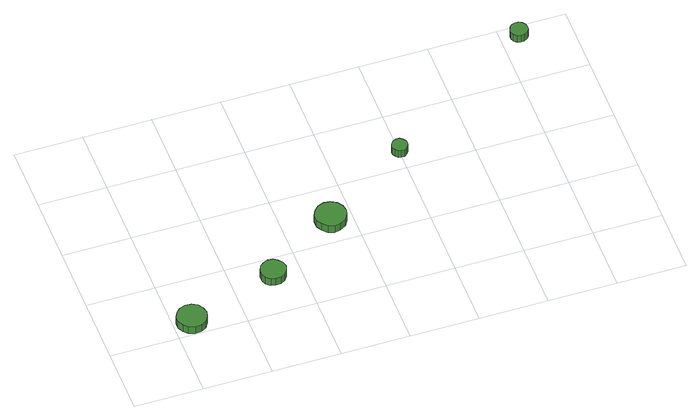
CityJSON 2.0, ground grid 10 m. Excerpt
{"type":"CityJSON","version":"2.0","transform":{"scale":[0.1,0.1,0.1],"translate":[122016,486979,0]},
"CityObjects":{
"tree1":{"type":"SolitaryVegetationObject","attributes":{"function":"something"},"geometry":[{"type":"MultiSurface","lod":"1","boundaries":[[[0,1,2,3,4,5,6,7,8,9,10,11,12,13,14]],[[15,16,17,18,19,20,21,22,23,24,25,26,27,28,29]],[[0,29,28,1]],[[1,28,27,2]],[[2,27,26,3]],[[3,26,25,4]],[[4,25,24,5]],[[5,24,23,6]],[[6,23,22,7]],[[7,22,21,8]],[[8,21,20,9]],[[9,20,19,10]],[[10,19,18,11]],[[11,18,17,12]],[[12,17,16,13]],[[13,16,15,14]],[[14,15,29,0]]]}]},
"tree2":{"type":"SolitaryVegetationObject","attributes":{"function":"something"},"geometry":[{"type":"MultiSurface","lod":"1","boundaries":[[[30,31,32,33,34,35,36,37,38,39,40,41,42,43,44]],[[45,46,47,48,49,50,51,52,53,54,55,56,57,58,59]],[[30,59,58,31]],[[31,58,57,32]],[[32,57,56,33]],[[33,56,55,34]],[[34,55,54,35]],[[35,54,53,36]],[[36,53,52,37]],[[37,52,51,38]],[[38,51,50,39]],[[39,50,49,40]],[[40,49,48,41]],[[41,48,47,42]],[[42,47,46,43]],[[43,46,45,44]],[[44,45,59,30]]]}]},
"tree3":{"type":"SolitaryVegetationObject","attributes":{"function":"something"},"geometry":[{"type":"MultiSurface","lod":"1","boundaries":[[[60,61,62,63,64,65,66,67,68,69,70,71,72,73,74]],[[75,76,77,78,79,80,81,82,83,84,85,86,87,88,89]],[[60,89,88,61]],[[61,88,87,62]],[[62,87,86,63]],[[63,86,85,64]],[[64,85,84,65]],[[65,84,83,66]],[[66,83,82,67]],[[67,82,81,68]],[[68,81,80,69]],[[69,80,79,70]],[[70,79,78,71]],[[71,78,77,72]],[[72,77,76,73]],[[73,76,75,74]],[[74,75,89,60]]]}]},
"tree4":{"type":"SolitaryVegetationObject","attributes":{"function":"something"},"geometry":[{"type":"MultiSurface","lod":"1","boundaries":[[[90,91,92,93,94,95,96,97,98,99,100,101,102,103,104]],[[105,106,107,108,109,110,111,112,113,114,115,116,117,118,119]],[[90,119,118,91]],[[91,118,117,92]],[[92,117,116,93]],[[93,116,115,94]],[[94,115,114,95]],[[95,114,113,96]],[[96,113,112,97]],[[97,112,111,98]],[[98,111,110,99]],[[99,110,109,100]],[[100,109,108,101]],[[101,108,107,102]],[[102,107,106,103]],[[103,106,105,104]],[[104,105,119,90]]]}]},
"tree5":{"type":"SolitaryVegetationObject","attributes":{"function":"something"},"geometry":[{"type":"MultiSurface","lod":"1","boundaries":[[[120,121,122,123,124,125,126,127,128,129,130,131,132,133,134]],[[135,136,137,138,139,140,141,142,143,144,145,146,147,148,149]],[[120,149,148,121]],[[121,148,147,122]],[[122,147,146,123]],[[123,146,145,124]],[[124,145,144,125]],[[125,144,143,126]],[[126,143,142,127]],[[127,142,141,128]],[[128,141,140,129]],[[129,140,139,130]],[[130,139,138,131]],[[131,138,137,132]],[[132,137,136,133]],[[133,136,135,134]],[[134,135,149,120]]]}]}
},
"vertices":[
[47,21,21],[45,30,21],[40,38,21],[32,42,21],[23,43,21],[14,40,21],[8,34,21],[4,26,21],[4,17,21],[8,9,21],[14,3,21],[23,0,21],[32,1,21],[40,5,21],[45,13,21],[45,13,8],[40,5,8],[32,1,8],[23,0,8],[14,3,8],[8,9,8],[4,17,8],[4,26,8],[8,34,8],[14,40,8],[23,43,8],[32,42,8],[40,38,8],[45,30,8],[47,21,8],
[178,66,22],[176,74,22],[171,80,22],[165,84,22],[157,85,22],[150,82,22],[144,77,22],[141,70,22],[141,62,22],[144,55,22],[150,50,22],[157,48,22],[165,49,22],[171,52,22],[176,59,22],[176,59,9],[171,52,9],[165,49,9],[157,48,9],[150,50,9],[144,55,9],[141,62,9],[141,70,9],[144,77,9],[150,82,9],[157,85,9],[165,84,9],[171,80,9],[176,74,9],[178,66,9],
[291,140,20],[289,149,20],[284,157,20],[275,162,20],[266,163,20],[257,160,20],[250,153,20],[246,145,20],[246,135,20],[250,127,20],[257,120,20],[266,117,20],[275,118,20],[284,123,20],[289,131,20],[289,131,7],[284,123,7],[275,118,7],[266,117,7],[257,120,7],[250,127,7],[246,135,7],[246,145,7],[250,153,7],[257,160,7],[266,163,7],[275,162,7],[284,157,7],[289,149,7],[291,140,7],
[412,232,20],[411,236,20],[408,240,20],[404,243,20],[399,243,20],[395,242,20],[391,238,20],[389,234,20],[389,229,20],[391,225,20],[395,221,20],[399,220,20],[404,220,20],[408,223,20],[411,227,20],[411,227,7],[408,223,7],[404,220,7],[399,220,7],[395,221,7],[391,225,7],[389,229,7],[389,234,7],[391,238,7],[395,242,7],[399,243,7],[404,243,7],[408,240,7],[411,236,7],[412,232,7],
[639,384,19],[638,389,19],[635,393,19],[630,396,19],[625,396,19],[620,395,19],[616,391,19],[614,386,19],[614,381,19],[616,376,19],[620,372,19],[625,371,19],[630,371,19],[635,374,19],[638,378,19],[638,378,6],[635,374,6],[630,371,6],[625,371,6],[620,372,6],[616,376,6],[614,381,6],[614,386,6],[616,391,6],[620,395,6],[625,396,6],[630,396,6],[635,393,6],[638,389,6],[639,384,6]
]}
